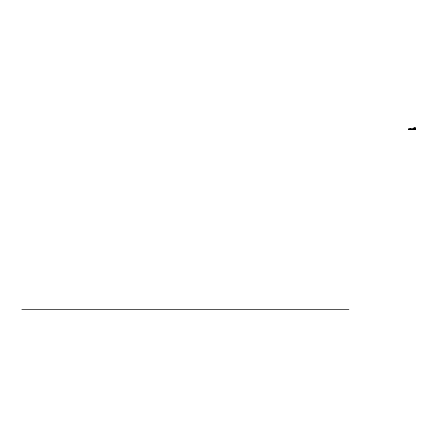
<?xml version="1.0" encoding="UTF-8"?>
<svg xmlns="http://www.w3.org/2000/svg" width="437" height="437" viewBox="0 0 437 437"><rect width="100%" height="100%" fill="white"/><g stroke="black" fill="none" stroke-linecap="round" stroke-linejoin="round"><path stroke-width="0.66" d="M415.15 129.008L408.497 128.953L408.497 129.385L415.15 129.33L415.15 127.566L413.965 127.566L413.965 129.128M408.497 129.068L415.15 129.041L414.686 129.008M409.944 129.21L410.523 129.21M415.15 129.21L413.965 129.385M408.497 129.27L415.15 129.297M21.85 309.434L348.901 309.434M415.09 127.566L415.09 129.008M413.905 128.953L413.905 129.385M413.096 128.953L413.096 129.385M410.813 129.008L410.813 129.33M410.523 128.953L410.523 129.385M409.944 128.953L409.944 129.385"/></g></svg>
